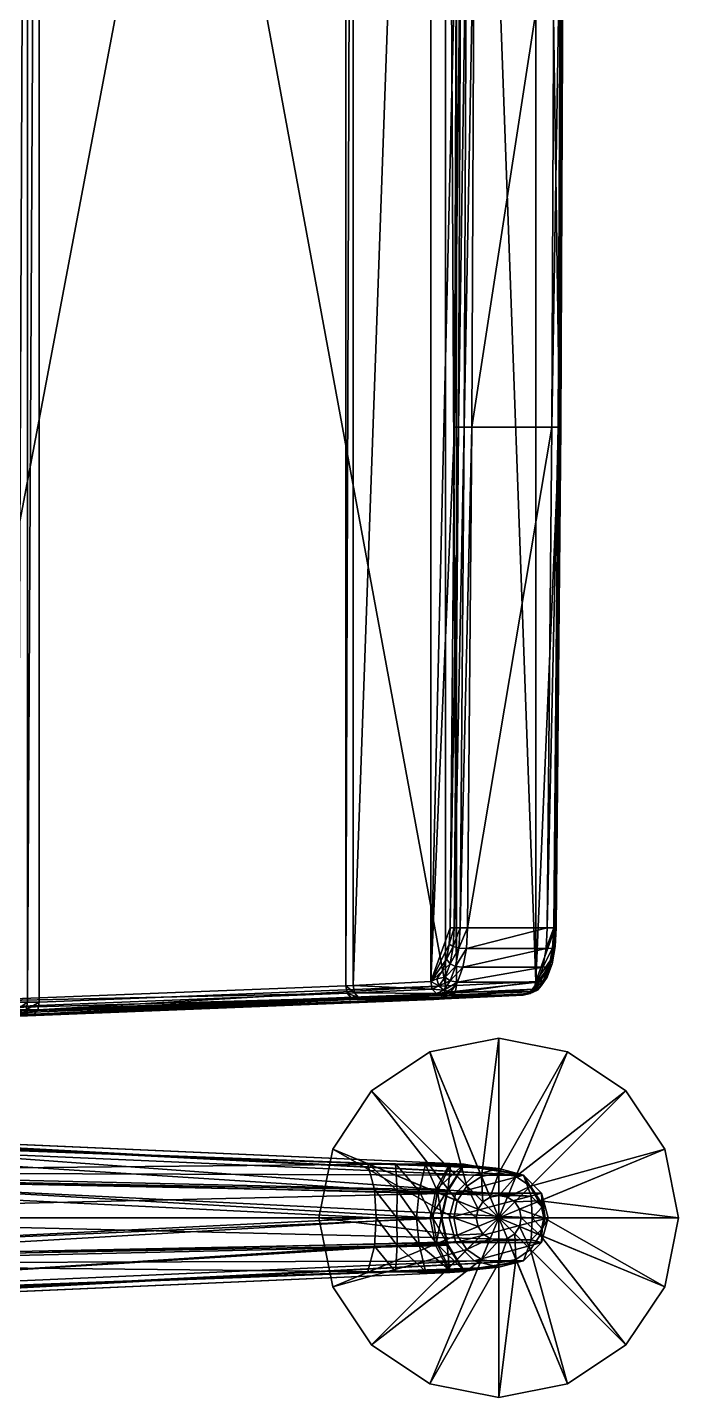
# Model space of a CAD drawing. Extents: x -0.75 to 2.5, y -6.86 to 0.72.
# Drawn here: x -0.2099 to -0.065, y -4.2069 to -3.9019 of the extents above; entities that cross this region are included whole.
import ezdxf

# ---------------------------------------------------------------- set-up
doc = ezdxf.new("R2010")
doc.units = 0
doc.layers.add('72OFGO2D01_GRAFIK', color=1, linetype='CONTINUOUS')
doc.layers.add('72VIAI3D_ANY', color=1, linetype='CONTINUOUS')

# ---------------------------------------------------------------- blocks, each defined once
blk = doc.blocks.new('OB__000009')
at = {"layer": '72VIAI3D_ANY'}
mesh = blk.add_polyface(dxfattribs=at)
corners = [(0.032, -0.00067, 0.06625), (0.0265, -0.00147, 0.06163), (0.032, 0, 0.06002), (0.02959, -0.00131, 0.06695), (0.03441, -0.00131, 0.06695), (0.0375, -0.00147, 0.06163), (0.02248, -0.0055, 0.0661), (0.02713, -0.00376, 0.06969), (0.03688, -0.00376, 0.06969), (0.04153, -0.0055, 0.0661), (0.032, -0.00355, 0.07141), (0.0265, -0.00147), (0.02248, -0.0055), (0.021, -0.011, 0.024), (0.021, -0.011), (0.02248, -0.0165, 0.02668), (0.04153, -0.0165), (0.043, -0.011, 0.024), (0.043, -0.011), (0.04153, -0.0055), (0.0375, -0.00147), (0.032, 0), (0.04382, -0.01867, 0.05968), (0.04395, -0.01872, 0.0664), (0.02018, -0.01867, 0.05968), (0.02006, -0.01872, 0.0664), (0.0375, -0.02053), (0.032, -0.022), (0.0265, -0.02053), (0.02248, -0.0165)]
mesh.append_faces([[corners[k] for k in face] for face in [(1, 0, 3), (2, 4, 0), (3, 6, 1), (6, 3, 7), (8, 5, 9), (5, 8, 4), (6, 11, 1), (11, 6, 12), (12, 13, 14), (15, 14, 13), (16, 17, 18), (18, 9, 19), (5, 19, 9), (19, 5, 20), (20, 2, 21), (21, 1, 11), (19, 16, 18)]], dxfattribs={"vtx0": -1, "color": 9})
mesh.append_faces([[corners[k] for k in face] for face in [(0, 1, 2), (4, 2, 5), (24, 6, 25), (20, 16, 19), (16, 20, 26), (21, 26, 20), (26, 21, 27), (11, 27, 21), (12, 28, 11), (28, 12, 29)]], dxfattribs={"vtx0": -1, "vtx1": -1, "color": 9})
mesh.append_faces([[corners[k] for k in face] for face in [(9, 17, 22), (13, 6, 24)]], dxfattribs={"vtx0": -1, "vtx1": -1, "vtx2": -1, "color": 9})
mesh.append_faces([[corners[k] for k in face] for face in [(10, 3, 0), (10, 0, 4), (10, 7, 3), (10, 4, 8), (13, 12, 6), (9, 18, 17), (2, 20, 5), (1, 21, 2), (9, 22, 23)]], dxfattribs={"vtx0": -1, "vtx2": -1, "color": 9})
mesh.append_faces([[corners[k] for k in face] for face in [(14, 29, 12)]], dxfattribs={"vtx1": -1, "color": 9})
mesh = blk.add_polyface(dxfattribs=at)
corners = [(0.021, -0.011), (0.02248, -0.0165, 0.02668), (0.02248, -0.0165), (0.0265, -0.02053, 0.02745), (0.0265, -0.02053), (0.032, -0.022, 0.02578), (0.032, -0.022), (0.0375, -0.02053, 0.02745), (0.0375, -0.02053), (0.04153, -0.0165, 0.02668), (0.04153, -0.0165), (0.043, -0.011, 0.024), (0.03804, -0.02245, 0.06559), (0.04413, -0.02189, 0.07233), (0.04395, -0.01872, 0.0664), (0.03823, -0.02504, 0.07032), (0.02577, -0.02504, 0.07032), (0.02006, -0.01872, 0.0664), (0.01987, -0.02189, 0.07233), (0.02596, -0.02245, 0.06559), (0.03793, -0.02237, 0.06064), (0.04382, -0.01867, 0.05968), (0.02018, -0.01867, 0.05968), (0.02608, -0.02237, 0.06064), (0.0379, -0.02465, 0.05623), (0.0438, -0.02176, 0.05372), (0.02021, -0.02176, 0.05372), (0.02611, -0.02465, 0.05623), (0.032, -0.0238, 0.06543), (0.032, -0.02623, 0.06974), (0.032, -0.02367, 0.06104), (0.032, -0.02568, 0.0571), (0.04153, -0.0055, 0.0661), (0.04387, -0.02728, 0.04988), (0.04401, -0.03394, 0.04905), (0.02248, -0.0055, 0.0661), (0.021, -0.011, 0.024), (0.02014, -0.02728, 0.04988), (0.01999, -0.03394, 0.04905), (0.0265, -0.00147)]
mesh.append_faces([[corners[k] for k in face] for face in [(0, 1, 2), (3, 2, 1), (2, 3, 4), (5, 4, 3), (4, 5, 6), (7, 6, 5), (6, 7, 8), (9, 8, 7), (8, 9, 10), (11, 10, 9), (12, 13, 14), (13, 12, 15), (16, 17, 18), (17, 16, 19), (20, 14, 21), (14, 20, 12), (19, 22, 17), (22, 19, 23), (24, 21, 25), (21, 24, 20), (23, 26, 22), (26, 23, 27), (28, 15, 12), (19, 29, 28), (30, 12, 20), (12, 30, 28), (28, 23, 19), (23, 28, 30), (20, 31, 30), (30, 27, 23)]], dxfattribs={"vtx0": -1, "color": 9})
mesh.append_faces([[corners[k] for k in face] for face in [(17, 35, 18), (26, 36, 22), (37, 36, 26), (38, 36, 37), (6, 39, 4)]], dxfattribs={"vtx0": -1, "vtx1": -1, "color": 9})
mesh.append_faces([[corners[k] for k in face] for face in [(32, 14, 13), (11, 25, 21), (11, 33, 25), (11, 34, 33)]], dxfattribs={"vtx0": -1, "vtx2": -1, "color": 9})
mesh = blk.add_polyface(dxfattribs=at)
corners = [(0.032, -0.25709, 0.18746), (0.0265, -0.02053, 0.02745), (0.0217, -0.25622, 0.18844), (0.032, -0.022, 0.02578), (0.0423, -0.25622, 0.18844), (0.0375, -0.02053, 0.02745), (0.04216, -0.20841, 0.29661), (0.04153, -0.0055, 0.0661), (0.052, -0.21037, 0.29325), (0.032, -0.20773, 0.29776), (0.03688, -0.00376, 0.06969), (0.02184, -0.20841, 0.29661), (0.032, -0.00355, 0.07141), (0.012, -0.21037, 0.29325), (0.02713, -0.00376, 0.06969), (0.012, -0.20011, 0.26994), (0.02248, -0.0055, 0.0661), (0.052, -0.254, 0.1914), (0.04421, -0.04023, 0.05142), (0.043, -0.011, 0.024), (0.052, -0.2506, 0.19634), (0.052, -0.20011, 0.26994), (0.021, -0.011, 0.024), (0.012, -0.2506, 0.19634), (0.012, -0.254, 0.1914), (0.01979, -0.04023, 0.05142), (0.0423, -0.20267, 0.26725), (0.052, -0.20622, 0.27415), (0.0217, -0.2076, 0.2706), (0.012, -0.20622, 0.27415), (0.0217, -0.20267, 0.26725), (0.032, -0.20363, 0.26637), (0.0423, -0.2076, 0.2706), (0.032, -0.20808, 0.26935), (0.032, -0.03825, 0.05607), (0.0217, -0.24833, 0.19928), (0.02569, -0.03866, 0.05481), (0.032, -0.24762, 0.20036), (0.04413, -0.02189, 0.07233), (0.032, -0.02623, 0.06974), (0.03823, -0.02504, 0.07032), (0.01987, -0.02189, 0.07233), (0.0423, -0.24833, 0.19928), (0.03831, -0.03866, 0.05481), (0.04153, -0.0165, 0.02668), (0.02248, -0.0165, 0.02668)]
mesh.append_faces([[corners[k] for k in face] for face in [(1, 0, 3), (6, 7, 8), (36, 23, 25), (38, 26, 21), (30, 41, 15), (20, 43, 18)]], dxfattribs={"color": 9})
mesh.append_faces([[corners[k] for k in face] for face in [(9, 10, 6), (11, 12, 9), (26, 27, 21), (28, 15, 29), (15, 28, 30), (31, 32, 26), (30, 33, 31), (35, 34, 37), (26, 39, 31), (39, 26, 40), (39, 30, 31), (34, 42, 37), (45, 2, 1)]], dxfattribs={"vtx0": -1, "color": 9})
mesh.append_faces([[corners[k] for k in face] for face in [(17, 18, 19), (18, 17, 20), (7, 21, 8), (22, 23, 24), (23, 22, 25), (34, 35, 36), (5, 17, 44)]], dxfattribs={"vtx0": -1, "vtx1": -1, "color": 9})
mesh.append_faces([[corners[k] for k in face] for face in [(17, 5, 4), (2, 45, 24)]], dxfattribs={"vtx0": -1, "vtx1": -1, "vtx2": -1, "color": 9})
mesh.append_faces([[corners[k] for k in face] for face in [(15, 16, 13), (42, 34, 43)]], dxfattribs={"vtx0": -1, "vtx2": -1, "color": 9})
mesh.append_faces([[corners[k] for k in face] for face in [(3, 4, 5), (13, 14, 11), (19, 44, 17)]], dxfattribs={"vtx1": -1, "color": 9})
mesh.append_faces([[corners[k] for k in face] for face in [(23, 36, 35)]], dxfattribs={"vtx1": -1, "vtx2": -1, "color": 9})
mesh.append_faces([[corners[k] for k in face] for face in [(0, 1, 2), (4, 3, 0), (43, 20, 42), (45, 22, 24)]], dxfattribs={"vtx2": -1, "color": 9})
mesh = blk.add_polyface(dxfattribs=at)
corners = [(0.04153, -0.0055, 0.0661), (0.04216, -0.20841, 0.29661), (0.03688, -0.00376, 0.06969), (0.032, -0.20773, 0.29776), (0.032, -0.00355, 0.07141), (0.02184, -0.20841, 0.29661), (0.02713, -0.00376, 0.06969), (0.012, -0.21037, 0.29325), (0.02248, -0.0055, 0.0661), (0.012, -0.20011, 0.26994), (0.01987, -0.02189, 0.07233), (0.052, -0.20011, 0.26994), (0.04413, -0.02189, 0.07233), (0.03796, -0.02873, 0.05341), (0.0438, -0.02176, 0.05372), (0.04387, -0.02728, 0.04988), (0.0379, -0.02465, 0.05623), (0.02611, -0.02465, 0.05623), (0.02014, -0.02728, 0.04988), (0.02021, -0.02176, 0.05372), (0.02604, -0.02873, 0.05341), (0.01999, -0.03394, 0.04905), (0.02589, -0.03364, 0.05286), (0.03812, -0.03364, 0.05286), (0.04401, -0.03394, 0.04905), (0.01979, -0.04023, 0.05142), (0.02569, -0.03866, 0.05481), (0.03831, -0.03866, 0.05481), (0.04421, -0.04023, 0.05142), (0.03823, -0.02504, 0.07032), (0.032, -0.0238, 0.06543), (0.032, -0.02623, 0.06974), (0.02596, -0.02245, 0.06559), (0.02577, -0.02504, 0.07032), (0.032, -0.02568, 0.0571), (0.03793, -0.02237, 0.06064), (0.032, -0.02367, 0.06104), (0.032, -0.02934, 0.05463), (0.032, -0.03369, 0.05422), (0.032, -0.03825, 0.05607), (0.0423, -0.20267, 0.26725), (0.0217, -0.20267, 0.26725), (0.043, -0.011, 0.024), (0.021, -0.011, 0.024)]
mesh.append_faces([[corners[k] for k in face] for face in [(0, 1, 2), (6, 7, 8), (40, 12, 29), (10, 41, 33)]], dxfattribs={"color": 9})
mesh.append_faces([[corners[k] for k in face] for face in [(13, 14, 15), (14, 13, 16), (17, 18, 19), (18, 17, 20), (20, 21, 18), (21, 20, 22), (23, 15, 24), (15, 23, 13), (22, 25, 21), (25, 22, 26), (27, 24, 28), (24, 27, 23), (29, 30, 31), (31, 32, 33), (34, 35, 16), (17, 36, 34), (37, 16, 13), (16, 37, 34), (34, 20, 17), (20, 34, 37), (37, 22, 20), (22, 37, 38), (38, 13, 23), (13, 38, 37), (38, 26, 22), (26, 38, 39), (39, 23, 27), (23, 39, 38), (41, 31, 33)]], dxfattribs={"vtx0": -1, "color": 9})
mesh.append_faces([[corners[k] for k in face] for face in [(11, 0, 12), (25, 43, 21)]], dxfattribs={"vtx0": -1, "vtx1": -1, "color": 9})
mesh.append_faces([[corners[k] for k in face] for face in [(4, 5, 6)]], dxfattribs={"vtx0": -1, "vtx1": -1, "vtx2": -1, "color": 9})
mesh.append_faces([[corners[k] for k in face] for face in [(2, 3, 4), (8, 9, 10), (42, 28, 24)]], dxfattribs={"vtx0": -1, "vtx2": -1, "color": 9})
blk = doc.blocks.new('OB__000615')
at = {"layer": '72VIAI3D_ANY', "rotation": -90}
blk.add_blockref('OB__000009', (-0.09399, -4.13486, 0.029), dxfattribs=at)
blk = doc.blocks.new('72VIAI3D__000616')
at = {"layer": '72VIAI3D_ANY'}
blk.add_blockref('OB__000615', (0, 0), dxfattribs=at)
blk = doc.blocks.new('OB__000012')
at = {"layer": '72VIAI3D_ANY'}
mesh = blk.add_polyface(dxfattribs=at)
corners = [(0.02469, -0.00305), (0.04, 0), (0.04, -0.04), (0.02469, -0.00305, 0.006), (0.04, 0, 0.006), (0.03617, -0.03076, 0.018), (0.04, -0.03, 0.018), (0.03809, -0.03538, 0.026), (0.04, -0.035, 0.026), (0.04, -0.03, 0.026), (0.03617, -0.03076, 0.026), (0.01172, -0.01172), (0.01172, -0.01172, 0.006), (0.03293, -0.03293, 0.018), (0.03646, -0.03646, 0.026), (0.03293, -0.03293, 0.026), (0.00304, -0.02469), (0.00304, -0.02469, 0.006), (0.03076, -0.03617, 0.018), (0.03538, -0.03809, 0.026), (0.03076, -0.03617, 0.026), (0, -0.04), (0, -0.04, 0.006), (0.03, -0.04, 0.018), (0.035, -0.04, 0.026), (0.03, -0.04, 0.026), (0.04, -0.035, 0.029), (0.03809, -0.03538, 0.029), (0.03646, -0.03646, 0.029), (0.03538, -0.03809, 0.029), (0.035, -0.04, 0.029)]
mesh.append_faces([[corners[k] for k in face] for face in [(0, 1, 2), (7, 8, 9), (9, 10, 7), (11, 0, 2), (14, 7, 10), (10, 15, 14), (16, 11, 2), (19, 14, 15), (15, 20, 19), (21, 16, 2), (24, 19, 20), (20, 25, 24)]], dxfattribs={"vtx1": -1, "vtx2": -1, "color": 159})
mesh.append_faces([[corners[k] for k in face] for face in [(3, 4, 1), (1, 0, 3), (5, 6, 4), (4, 3, 5), (12, 3, 0), (0, 11, 12), (13, 5, 3), (3, 12, 13), (17, 12, 11), (11, 16, 17), (18, 13, 12), (12, 17, 18), (22, 17, 16), (16, 21, 22), (23, 18, 17), (17, 22, 23), (9, 6, 5), (5, 10, 9), (10, 5, 13), (13, 15, 10), (15, 13, 18), (18, 20, 15), (20, 18, 23), (23, 25, 20), (26, 8, 7), (7, 27, 26), (27, 7, 14), (14, 28, 27), (28, 14, 19), (19, 29, 28), (29, 19, 24), (24, 30, 29)]], dxfattribs={"vtx2": -1, "color": 159})
mesh = blk.add_polyface(dxfattribs=at)
corners = [(0.07696, -0.02469), (0.08, -0.04), (0.04, -0.04), (0.07696, -0.02469, 0.006), (0.08, -0.04, 0.006), (0.04924, -0.03617, 0.018), (0.05, -0.04, 0.018), (0.04462, -0.03809, 0.026), (0.045, -0.04, 0.026), (0.05, -0.04, 0.026), (0.04924, -0.03617, 0.026), (0.06828, -0.01172), (0.06828, -0.01172, 0.006), (0.04707, -0.03293, 0.018), (0.04354, -0.03646, 0.026), (0.04707, -0.03293, 0.026), (0.05531, -0.00305), (0.05531, -0.00305, 0.006), (0.04383, -0.03076, 0.018), (0.04191, -0.03538, 0.026), (0.04383, -0.03076, 0.026), (0.04, 0), (0.04, 0, 0.006), (0.04, -0.03, 0.018), (0.04, -0.035, 0.026), (0.04, -0.03, 0.026), (0.045, -0.04, 0.029), (0.04462, -0.03809, 0.029), (0.04354, -0.03646, 0.029), (0.04191, -0.03538, 0.029), (0.04, -0.035, 0.029)]
mesh.append_faces([[corners[k] for k in face] for face in [(0, 1, 2), (7, 8, 9), (9, 10, 7), (11, 0, 2), (14, 7, 10), (10, 15, 14), (16, 11, 2), (19, 14, 15), (15, 20, 19), (21, 16, 2), (24, 19, 20), (20, 25, 24)]], dxfattribs={"vtx1": -1, "vtx2": -1, "color": 159})
mesh.append_faces([[corners[k] for k in face] for face in [(3, 4, 1), (1, 0, 3), (5, 6, 4), (4, 3, 5), (12, 3, 0), (0, 11, 12), (13, 5, 3), (3, 12, 13), (17, 12, 11), (11, 16, 17), (18, 13, 12), (12, 17, 18), (22, 17, 16), (16, 21, 22), (23, 18, 17), (17, 22, 23), (9, 6, 5), (5, 10, 9), (10, 5, 13), (13, 15, 10), (15, 13, 18), (18, 20, 15), (20, 18, 23), (23, 25, 20), (26, 8, 7), (7, 27, 26), (27, 7, 14), (14, 28, 27), (28, 14, 19), (19, 29, 28), (29, 19, 24), (24, 30, 29)]], dxfattribs={"vtx2": -1, "color": 159})
mesh = blk.add_polyface(dxfattribs=at)
corners = [(0.00304, -0.05531), (0, -0.04), (0.04, -0.04), (0.00304, -0.05531, 0.006), (0, -0.04, 0.006), (0.03076, -0.04383, 0.018), (0.03, -0.04, 0.018), (0.03538, -0.04191, 0.026), (0.035, -0.04, 0.026), (0.03, -0.04, 0.026), (0.03076, -0.04383, 0.026), (0.01172, -0.06828), (0.01172, -0.06828, 0.006), (0.03293, -0.04707, 0.018), (0.03646, -0.04354, 0.026), (0.03293, -0.04707, 0.026), (0.02469, -0.07695), (0.02469, -0.07695, 0.006), (0.03617, -0.04924, 0.018), (0.03809, -0.04462, 0.026), (0.03617, -0.04924, 0.026), (0.04, -0.08), (0.04, -0.08, 0.006), (0.04, -0.05, 0.018), (0.04, -0.045, 0.026), (0.04, -0.05, 0.026), (0.035, -0.04, 0.029), (0.03538, -0.04191, 0.029), (0.03646, -0.04354, 0.029), (0.03809, -0.04462, 0.029), (0.04, -0.045, 0.029)]
mesh.append_faces([[corners[k] for k in face] for face in [(0, 1, 2), (7, 8, 9), (9, 10, 7), (11, 0, 2), (14, 7, 10), (10, 15, 14), (16, 11, 2), (19, 14, 15), (15, 20, 19), (21, 16, 2), (24, 19, 20), (20, 25, 24)]], dxfattribs={"vtx1": -1, "vtx2": -1, "color": 159})
mesh.append_faces([[corners[k] for k in face] for face in [(3, 4, 1), (1, 0, 3), (5, 6, 4), (4, 3, 5), (12, 3, 0), (0, 11, 12), (13, 5, 3), (3, 12, 13), (17, 12, 11), (11, 16, 17), (18, 13, 12), (12, 17, 18), (22, 17, 16), (16, 21, 22), (23, 18, 17), (17, 22, 23), (9, 6, 5), (5, 10, 9), (10, 5, 13), (13, 15, 10), (15, 13, 18), (18, 20, 15), (20, 18, 23), (23, 25, 20), (26, 8, 7), (7, 27, 26), (27, 7, 14), (14, 28, 27), (28, 14, 19), (19, 29, 28), (29, 19, 24), (24, 30, 29)]], dxfattribs={"vtx2": -1, "color": 159})
mesh = blk.add_polyface(dxfattribs=at)
corners = [(0.05531, -0.07695), (0.04, -0.08), (0.04, -0.04), (0.05531, -0.07695, 0.006), (0.04, -0.08, 0.006), (0.04383, -0.04924, 0.018), (0.04, -0.05, 0.018), (0.04191, -0.04462, 0.026), (0.04, -0.045, 0.026), (0.04, -0.05, 0.026), (0.04383, -0.04924, 0.026), (0.06828, -0.06828), (0.06828, -0.06828, 0.006), (0.04707, -0.04707, 0.018), (0.04354, -0.04354, 0.026), (0.04707, -0.04707, 0.026), (0.07696, -0.05531), (0.07696, -0.05531, 0.006), (0.04924, -0.04383, 0.018), (0.04462, -0.04191, 0.026), (0.04924, -0.04383, 0.026), (0.08, -0.04), (0.08, -0.04, 0.006), (0.05, -0.04, 0.018), (0.045, -0.04, 0.026), (0.05, -0.04, 0.026), (0.04, -0.045, 0.029), (0.04191, -0.04462, 0.029), (0.04354, -0.04354, 0.029), (0.04462, -0.04191, 0.029), (0.045, -0.04, 0.029)]
mesh.append_faces([[corners[k] for k in face] for face in [(0, 1, 2), (7, 8, 9), (9, 10, 7), (11, 0, 2), (14, 7, 10), (10, 15, 14), (16, 11, 2), (19, 14, 15), (15, 20, 19), (21, 16, 2), (24, 19, 20), (20, 25, 24)]], dxfattribs={"vtx1": -1, "vtx2": -1, "color": 159})
mesh.append_faces([[corners[k] for k in face] for face in [(3, 4, 1), (1, 0, 3), (5, 6, 4), (4, 3, 5), (12, 3, 0), (0, 11, 12), (13, 5, 3), (3, 12, 13), (17, 12, 11), (11, 16, 17), (18, 13, 12), (12, 17, 18), (22, 17, 16), (16, 21, 22), (23, 18, 17), (17, 22, 23), (9, 6, 5), (5, 10, 9), (10, 5, 13), (13, 15, 10), (15, 13, 18), (18, 20, 15), (20, 18, 23), (23, 25, 20), (26, 8, 7), (7, 27, 26), (27, 7, 14), (14, 28, 27), (28, 14, 19), (19, 29, 28), (29, 19, 24), (24, 30, 29)]], dxfattribs={"vtx2": -1, "color": 159})
blk = doc.blocks.new('OB__000617')
at = {"layer": '72VIAI3D_ANY', "rotation": -90}
blk.add_blockref('OB__000012', (-0.06499, -4.12686), dxfattribs=at)
blk = doc.blocks.new('72VIAI3D__000618')
at = {"layer": '72VIAI3D_ANY'}
blk.add_blockref('OB__000617', (0, 0), dxfattribs=at)
blk = doc.blocks.new('72VIAI3D__000621')
at = {"layer": '72VIAI3D_ANY'}
for name in ['72VIAI3D__000618', '72VIAI3D__000616']:
    blk.add_blockref(name, (0, 0), dxfattribs=at)
blk = doc.blocks.new('OB__000687')
at = {"layer": '72VIAI3D_ANY'}
mesh = blk.add_polyface(dxfattribs=at)
corners = [(0.13101, -0.02032, 0.62), (0.25, -0.00202, 0.61467), (0.25, -0.01982, 0.62132), (0.13101, -0.00252, 0.61334), (0.01961, -0.02126, 0.61739), (0.01961, -0.00353, 0.61058), (0.01961, -0.02515, 0.61565), (0.13101, -0.02419, 0.61824), (0.00761, -0.02944, 0.60446), (0.25, -0.0237, 0.61957), (0.13101, -0.00078, 0.60949), (0.01961, -0.00181, 0.60669), (0.0076, -0.0061, 0.5955), (0.25, -0.00028, 0.61081), (0.25, -0.00058, 0.61377), (0.13101, -0.00108, 0.61245), (0.25, 0, 0.61249), (0.13101, -0.0005, 0.61116), (0.01961, -0.00209, 0.60967), (0.01961, -0.00152, 0.60837), (0.25, -0.02279, 0.62101), (0.13101, -0.02329, 0.61968), (0.13101, -0.022, 0.62027), (0.25, -0.0215, 0.62159), (0.01961, -0.02424, 0.61709), (0.01961, -0.02294, 0.61768), (0.01539, -0.02448, 0.61646), (0.01591, -0.02536, 0.61508), (0.01539, -0.00176, 0.60774), (0.00668, -0.04834, 0.5561), (0.497, -0.14117, 0.37118), (0.003, -0.14117, 0.37118), (0.497, -0.11916, 0.35251), (0.003, -0.11655, 0.35786), (0.003, -0.11916, 0.35251), (0.497, -0.12302, 0.34126), (0.003, -0.12132, 0.34697), (0.003, -0.12302, 0.34126), (0.497, -0.12424, 0.33544), (0.003, -0.12424, 0.33544), (0.497, -0.12132, 0.34697), (0.49338, -0.02618, 0.54279), (0.00662, -0.02618, 0.54279), (0.49325, -0.04675, 0.55972), (0.00675, -0.04675, 0.55972), (0.00673, -0.02369, 0.54863), (0.4924, -0.0061, 0.5955), (0.49332, -0.04834, 0.5561), (0.49327, -0.02369, 0.54863), (0.36899, -0.00078, 0.60949)]
mesh.append_faces([[corners[k] for k in face] for face in [(0, 1, 2), (3, 4, 5), (3, 14, 1), (17, 18, 19), (15, 5, 18), (10, 19, 11), (22, 2, 23), (22, 24, 25), (0, 25, 4), (21, 6, 24), (26, 25, 24), (27, 24, 6), (28, 11, 19), (32, 33, 34), (35, 36, 37), (38, 37, 39), (40, 34, 36), (33, 41, 42), (8, 43, 44), (44, 47, 29), (42, 48, 45)]], dxfattribs={"vtx0": -1, "color": 169})
mesh.append_faces([[corners[k] for k in face] for face in [(1, 0, 3), (4, 3, 0), (14, 3, 15), (16, 15, 17), (15, 16, 14), (13, 17, 10), (17, 13, 16), (18, 17, 15), (5, 15, 3), (19, 10, 17), (7, 20, 9), (20, 7, 21), (2, 22, 0), (21, 23, 20), (23, 21, 22), (24, 22, 21), (25, 0, 22), (6, 21, 7), (29, 30, 31), (45, 46, 12)]], dxfattribs={"vtx0": -1, "vtx1": -1, "color": 169})
mesh.append_faces([[corners[k] for k in face] for face in [(12, 49, 13)]], dxfattribs={"vtx0": -1, "vtx2": -1, "color": 169})
mesh.append_faces([[corners[k] for k in face] for face in [(6, 7, 8), (7, 9, 8), (10, 11, 12), (13, 10, 12)]], dxfattribs={"vtx1": -1, "vtx2": -1, "color": 169})
mesh = blk.add_polyface(dxfattribs=at)
corners = [(0.36899, -0.02032, 0.62), (0.25, -0.00202, 0.61467), (0.36899, -0.00252, 0.61334), (0.25, -0.01982, 0.62132), (0.4804, -0.02126, 0.61739), (0.4804, -0.00353, 0.61058), (0.497, -0.14117, 0.37118), (0.00668, -0.04834, 0.5561), (0.49332, -0.04834, 0.5561), (0.003, -0.11655, 0.35786), (0.497, -0.11916, 0.35251), (0.497, -0.11655, 0.35786), (0.003, -0.12132, 0.34697), (0.497, -0.12302, 0.34126), (0.497, -0.12132, 0.34697), (0.003, -0.12302, 0.34126), (0.497, -0.12424, 0.33544), (0.003, -0.11916, 0.35251), (0.49338, -0.02618, 0.54279), (0.49325, -0.04675, 0.55972), (0.00761, -0.02944, 0.60446), (0.49239, -0.02944, 0.60446), (0.4924, -0.0061, 0.5955), (0.00673, -0.02369, 0.54863), (0.49327, -0.02369, 0.54863), (0.00675, -0.04675, 0.55972), (0.00662, -0.02618, 0.54279), (0.4804, -0.02515, 0.61565), (0.36899, -0.02419, 0.61824), (0.25, -0.0237, 0.61957), (0.4804, -0.00181, 0.60669), (0.36899, -0.00078, 0.60949), (0.0076, -0.0061, 0.5955), (0.25, -0.00058, 0.61377), (0.36899, -0.00108, 0.61245), (0.25, 0, 0.61249), (0.36899, -0.0005, 0.61116), (0.25, -0.00028, 0.61081), (0.4804, -0.00209, 0.60967), (0.4804, -0.00152, 0.60837), (0.25, -0.02279, 0.62101), (0.36899, -0.02329, 0.61968), (0.36899, -0.022, 0.62027), (0.25, -0.0215, 0.62159), (0.4804, -0.02424, 0.61709), (0.4804, -0.02294, 0.61768), (0.48461, -0.02448, 0.61646), (0.48409, -0.02536, 0.61508)]
mesh.append_faces([[corners[k] for k in face] for face in [(1, 0, 3), (4, 2, 5), (6, 7, 8), (12, 13, 14), (15, 16, 13), (17, 14, 10), (22, 23, 24), (8, 25, 19), (24, 26, 18), (33, 2, 1), (38, 36, 39), (5, 34, 38), (39, 31, 30), (3, 42, 43), (44, 42, 45), (45, 0, 4), (27, 41, 44), (45, 46, 44), (44, 47, 27)]], dxfattribs={"vtx0": -1, "color": 169})
mesh.append_faces([[corners[k] for k in face] for face in [(18, 9, 11), (19, 20, 21), (27, 21, 28)]], dxfattribs={"vtx0": -1, "vtx1": -1, "color": 169})
mesh.append_faces([[corners[k] for k in face] for face in [(29, 21, 20), (31, 32, 22)]], dxfattribs={"vtx0": -1, "vtx1": -1, "vtx2": -1, "color": 169})
mesh.append_faces([[corners[k] for k in face] for face in [(0, 1, 2), (2, 4, 0), (9, 10, 11), (21, 29, 28), (22, 30, 31), (2, 33, 34), (35, 34, 33), (34, 35, 36), (37, 36, 35), (36, 37, 31), (36, 38, 34), (34, 5, 2), (31, 39, 36), (28, 40, 41), (40, 28, 29), (42, 3, 0), (41, 43, 42), (43, 41, 40), (42, 44, 41), (0, 45, 42), (41, 27, 28)]], dxfattribs={"vtx0": -1, "vtx2": -1, "color": 169})
mesh = blk.add_polyface(dxfattribs=at)
corners = [(0.49007, -0.02692, 0.61103), (0.49239, -0.02944, 0.60446), (0.48743, -0.02597, 0.6135), (0.48743, -0.00263, 0.60454), (0.49177, -0.00478, 0.59896), (0.49007, -0.00358, 0.60207), (0.4924, -0.0061, 0.5955), (0.48921, -0.00455, 0.60791), (0.49253, -0.02348, 0.61162), (0.48921, -0.02229, 0.61472), (0.48409, -0.02536, 0.61508), (0.4804, -0.02515, 0.61565), (0.48503, -0.00379, 0.6099), (0.48503, -0.02153, 0.61671), (0.4804, -0.00181, 0.60669), (0.48409, -0.00203, 0.60613), (0.4804, -0.00353, 0.61058), (0.4804, -0.02126, 0.61739), (0.49144, -0.02626, 0.61183), (0.49177, -0.02812, 0.60791), (0.49226, -0.02511, 0.61203), (0.48901, -0.02395, 0.61506), (0.48842, -0.02517, 0.61465), (0.49144, -0.00354, 0.60311), (0.48842, -0.00246, 0.60593), (0.48901, -0.0031, 0.60706), (0.49253, -0.00574, 0.60481), (0.49226, -0.00426, 0.60403), (0.48493, -0.0232, 0.617), (0.48461, -0.02448, 0.61646), (0.48461, -0.00176, 0.60774), (0.48493, -0.00235, 0.609), (0.4804, -0.02294, 0.61768), (0.4804, -0.02424, 0.61709), (0.4804, -0.00152, 0.60837), (0.4804, -0.00209, 0.60967)]
mesh.append_faces([[corners[k] for k in face] for face in [(3, 4, 5), (7, 8, 9), (12, 9, 13), (9, 12, 7), (14, 3, 15), (16, 13, 17), (13, 16, 12), (18, 19, 0), (9, 20, 21), (22, 0, 2), (0, 22, 18), (21, 18, 22), (18, 21, 20), (3, 23, 24), (23, 3, 5), (25, 26, 7), (24, 27, 25), (27, 24, 23), (28, 22, 29), (22, 28, 21), (13, 21, 28), (21, 13, 9), (29, 2, 10), (2, 29, 22), (15, 24, 30), (24, 15, 3), (31, 7, 12), (7, 31, 25), (30, 25, 31), (25, 30, 24), (29, 32, 28), (10, 33, 29), (28, 17, 13), (17, 28, 32), (31, 34, 30), (34, 31, 35), (12, 35, 31), (35, 12, 16), (30, 14, 15), (14, 30, 34)]], dxfattribs={"vtx0": -1, "color": 169})
mesh.append_faces([[corners[k] for k in face] for face in [(0, 1, 2), (4, 3, 6), (10, 1, 11)]], dxfattribs={"vtx0": -1, "vtx1": -1, "color": 169})
mesh.append_faces([[corners[k] for k in face] for face in [(3, 14, 6)]], dxfattribs={"vtx0": -1, "vtx1": -1, "vtx2": -1, "color": 169})
mesh.append_faces([[corners[k] for k in face] for face in [(1, 10, 2)]], dxfattribs={"vtx0": -1, "vtx2": -1, "color": 169})
mesh = blk.add_polyface(dxfattribs=at)
corners = [(0.49625, -0.04404, 0.55841), (0.49539, -0.0089, 0.59658), (0.49627, -0.0264, 0.54993), (0.49539, -0.02664, 0.60339), (0.49466, -0.00724, 0.60091), (0.49466, -0.02498, 0.60772), (0.49239, -0.02944, 0.60446), (0.49007, -0.02692, 0.61103), (0.49177, -0.02812, 0.60791), (0.49253, -0.00574, 0.60481), (0.49253, -0.02348, 0.61162), (0.48921, -0.00455, 0.60791), (0.49637, -0.02877, 0.54434), (0.49434, -0.02657, 0.60821), (0.49226, -0.02511, 0.61203), (0.49338, -0.02762, 0.60828), (0.49144, -0.02626, 0.61183), (0.49406, -0.02913, 0.60434), (0.49506, -0.0282, 0.60398), (0.49226, -0.00426, 0.60403), (0.49434, -0.00572, 0.60021), (0.49338, -0.0049, 0.59956), (0.49007, -0.00358, 0.60207), (0.49177, -0.00478, 0.59896), (0.49144, -0.00354, 0.60311), (0.49506, -0.00735, 0.59598), (0.49406, -0.00641, 0.59562), (0.4924, -0.0061, 0.5955), (0.48921, -0.02229, 0.61472), (0.48901, -0.0031, 0.60706), (0.49594, -0.02489, 0.54921), (0.49494, -0.02399, 0.54877), (0.49327, -0.02369, 0.54863), (0.49505, -0.02647, 0.54296), (0.49338, -0.02618, 0.54279), (0.49604, -0.02733, 0.54348)]
mesh.append_faces([[corners[k] for k in face] for face in [(1, 0, 3), (4, 3, 5), (3, 4, 1), (6, 7, 8), (9, 5, 10), (5, 9, 4), (10, 11, 9), (13, 10, 5), (10, 13, 14), (15, 14, 13), (14, 15, 16), (8, 16, 15), (17, 13, 18), (13, 17, 15), (6, 15, 17), (15, 6, 8), (18, 5, 3), (5, 18, 13), (4, 19, 20), (19, 4, 9), (21, 22, 23), (22, 21, 24), (20, 24, 21), (24, 20, 19), (21, 25, 20), (25, 21, 26), (23, 26, 21), (26, 23, 27), (20, 1, 4), (1, 20, 25), (14, 28, 10), (9, 29, 19), (26, 30, 25), (30, 26, 31), (27, 31, 26), (31, 27, 32), (25, 2, 1), (32, 33, 31), (33, 32, 34), (31, 35, 30), (35, 31, 33)]], dxfattribs={"vtx0": -1, "color": 169})
mesh.append_faces([[corners[k] for k in face] for face in [(12, 0, 2)]], dxfattribs={"vtx0": -1, "vtx1": -1, "color": 169})
mesh.append_faces([[corners[k] for k in face] for face in [(0, 1, 2), (2, 25, 30), (30, 12, 2), (12, 30, 35)]], dxfattribs={"vtx0": -1, "vtx2": -1, "color": 169})
mesh = blk.add_polyface(dxfattribs=at)
corners = [(0.49625, -0.04404, 0.55841), (0.49637, -0.02877, 0.54434), (0.49633, -0.04575, 0.55455), (0.5, -0.11919, 0.35929), (0.5, -0.13853, 0.36976), (0.49325, -0.04675, 0.55972), (0.49406, -0.02913, 0.60434), (0.49492, -0.04645, 0.55957), (0.49239, -0.02944, 0.60446), (0.49592, -0.04555, 0.55914), (0.49539, -0.02664, 0.60339), (0.49506, -0.0282, 0.60398), (0.49599, -0.04719, 0.55541), (0.49867, -0.14088, 0.37102), (0.49499, -0.04805, 0.55593), (0.49967, -0.14, 0.37055), (0.497, -0.14117, 0.37118), (0.49332, -0.04834, 0.5561), (0.49867, -0.11684, 0.35802), (0.49967, -0.12038, 0.35305), (0.49967, -0.11772, 0.35849), (0.49867, -0.11947, 0.35264), (0.497, -0.11655, 0.35786), (0.497, -0.11916, 0.35251), (0.5, -0.12191, 0.35372), (0.49338, -0.02618, 0.54279), (0.49505, -0.02647, 0.54296), (0.49604, -0.02733, 0.54348), (0.49967, -0.12259, 0.3474), (0.49867, -0.12164, 0.34708), (0.5, -0.12416, 0.34794), (0.497, -0.12132, 0.34697), (0.49967, -0.12432, 0.34159), (0.49867, -0.12335, 0.34135), (0.497, -0.12302, 0.34126), (0.49867, -0.12457, 0.33549), (0.497, -0.12424, 0.33544)]
mesh.append_faces([[corners[k] for k in face] for face in [(2, 3, 4), (5, 6, 7), (6, 5, 8), (10, 9, 11), (7, 11, 9), (11, 7, 6), (12, 13, 14), (13, 12, 15), (15, 2, 4), (14, 16, 17), (19, 18, 21), (21, 22, 23), (25, 18, 26), (26, 20, 27), (28, 21, 29), (21, 28, 19), (29, 23, 31), (23, 29, 21), (29, 32, 28), (32, 29, 33), (31, 33, 29), (33, 31, 34), (34, 35, 33), (35, 34, 36), (14, 9, 12), (9, 14, 7), (17, 7, 14), (7, 17, 5)]], dxfattribs={"vtx0": -1, "color": 169})
mesh.append_faces([[corners[k] for k in face] for face in [(0, 1, 2), (3, 2, 1)]], dxfattribs={"vtx0": -1, "vtx1": -1, "color": 169})
mesh.append_faces([[corners[k] for k in face] for face in [(9, 10, 0), (2, 15, 12), (16, 14, 13), (18, 19, 20), (22, 21, 18), (20, 24, 3), (24, 20, 19), (18, 25, 22), (27, 3, 1), (3, 27, 20), (20, 26, 18), (30, 19, 28), (19, 30, 24), (12, 0, 2), (0, 12, 9)]], dxfattribs={"vtx0": -1, "vtx2": -1, "color": 169})
blk = doc.blocks.new('OB__000688')
at = {"layer": '72VIAI3D_ANY', "rotation": -90}
blk.add_blockref('OB__000687', (-0.09067, -3.62186, 0.2106), dxfattribs=at)
blk = doc.blocks.new('72VIAI3D__000689')
at = {"layer": '72VIAI3D_ANY'}
blk.add_blockref('OB__000688', (0, 0), dxfattribs=at)
blk = doc.blocks.new('72VIAI3D__000693')
at = {"layer": '72VIAI3D_ANY'}
blk.add_blockref('72VIAI3D__000689', (0, 0), dxfattribs=at)
blk = doc.blocks.new('72VIAI3D__VI_AI_AD0_000694')
at = {"layer": '72VIAI3D_ANY'}
for name in ['72VIAI3D__000693', '72VIAI3D__000621']:
    blk.add_blockref(name, (0, 0), dxfattribs=at)
blk = doc.blocks.new('OB__000695')
at = {"layer": '72VIAI3D_ANY'}
blk.add_blockref('72VIAI3D__VI_AI_AD0_000694', (0, 0), dxfattribs=at)
blk = doc.blocks.new('OB2D__000696')
at = {"layer": 'DEFAULT', "linetype": 'CONTINUOUS'}
for p, q in [((-0.091163, -3.99085), (-0.090667, -3.87186)), ((-0.092186, -4.10226), (-0.091163, -3.99085)), ((-0.092428, -4.10647), (-0.092186, -4.10226)), ((-0.093123, -4.11028), (-0.092428, -4.10647)), ((-0.117064, -4.11813), (-0.099569, -4.11726)), ((-0.099569, -4.11726), (-0.098013, -4.11692)), ((-0.098013, -4.11692), (-0.09639, -4.1162)), ((-0.09639, -4.1162), (-0.095569, -4.11524)), ((-0.209855, -4.12186), (-0.119436, -4.11823)), ((-0.119436, -4.11823), (-0.117064, -4.11813)), ((-0.2292, -4.12186), (-0.209855, -4.12186)), ((-0.089681, -4.1299), (-0.104988, -4.12686)), ((-0.099488, -4.15733), (-0.304357, -4.14686)), ((-0.115879, -4.15473), (-0.294103, -4.14686)), ((-0.112708, -4.15492), (-0.115879, -4.15473)), ((-0.099488, -4.15733), (-0.112708, -4.15492)), ((-0.104988, -4.15586), (-0.112661, -4.15504)), ((-0.099488, -4.15733), (-0.104988, -4.15586)), ((-0.095462, -4.16136), (-0.099488, -4.15733)), ((-0.093988, -4.16686), (-0.095462, -4.16136)), ((-0.095462, -4.17236), (-0.093988, -4.16686)), ((-0.068033, -4.18217), (-0.064988, -4.16686)), ((-0.099488, -4.17639), (-0.095462, -4.17236)), ((-0.304357, -4.18686), (-0.099488, -4.17639)), ((-0.112708, -4.1788), (-0.099488, -4.17639)), ((-0.112661, -4.17868), (-0.104988, -4.17786)), ((-0.104988, -4.17786), (-0.099488, -4.17639)), ((-0.294103, -4.18686), (-0.115879, -4.17899)), ((-0.115879, -4.17899), (-0.112708, -4.1788)), ((-0.120296, -4.20382), (-0.104988, -4.20686))]:
    blk.add_line(p, q, dxfattribs=at)

msp = doc.modelspace()

# ---------------------------------------------------------------- block references
at = {"layer": '72OFGO2D01_GRAFIK'}
msp.add_blockref('OB2D__000696', (0, 0), dxfattribs=at)
at = {"layer": '72VIAI3D_ANY'}
msp.add_blockref('OB__000695', (0, 0), dxfattribs=at)

doc.saveas('drawing.dxf')
